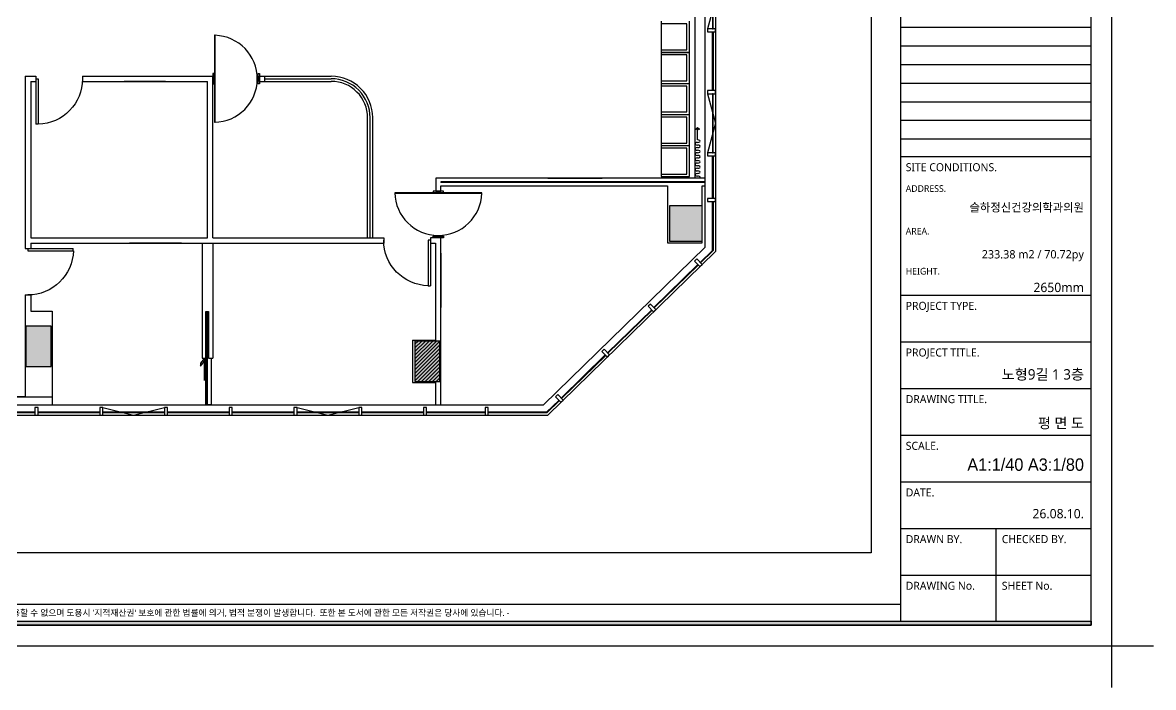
# Model space of a CAD drawing. Extents: x 11551484 to 2613213153046, y -2602833546311 to 14142.
# Drawn here: x 11564852 to 11586684, y -14432069 to -14419231 of the extents above; entities that cross this region are included whole.
import ezdxf
from ezdxf.enums import TextEntityAlignment as Align

# ---------------------------------------------------------------- set-up
doc = ezdxf.new("R2010")
doc.units = 0
doc.header["$LTSCALE"] = 1000
doc.header["$MEASUREMENT"] = 0
doc.layers.get('DEFPOINTS').update_dxf_attribs({"linetype": 'CONTINUOUS'})
for name, color, linetype in [('CO-DOOR', 8, 'CONTINUOUS'), ('F-SYM', 7, 'CONTINUOUS'), ('FORM(YOURNAME)-11', 1, 'CONTINUOUS')]:
    doc.layers.add(name, color=color, linetype=linetype)
doc.styles.add('YOURNAME', font='HY울릉도M.TTF')
doc.styles.add('맑은 고딕', font='malgun.ttf')

# ---------------------------------------------------------------- blocks, each defined once
blk = doc.blocks.new('FORM-PLAN')
at = {"layer": 'FORM(YOURNAME)-11'}
h = blk.add_hatch(color=256, dxfattribs=at)
h.dxf.hatch_style = 1
h.paths.add_polyline_path([(-71444, 55115), (10556, 55115), (10556, 54915), (-71444, 54915)])
h.paths.add_polyline_path([(-71444, -2085), (10556, -2085), (10556, -2285), (-71444, -2285)])
at = {"layer": 'DEFPOINTS', "color": 158}
for p, q in [((1346, 54915), (1346, -2085)), ((1346, -1285), (-71444, -1285))]:
    blk.add_line(p, q, dxfattribs=at)
blk.add_lwpolyline([(-71444, -2285), (10556, -2285), (10556, 55115), (-71444, 55115)], close=True, dxfattribs=at)
at = {"layer": 'DEFPOINTS'}
blk.add_lwpolyline([(-69444, 53115), (-64, 53115), (-64, 1215), (-69444, 1215)], close=True, dxfattribs=at)
at = {"layer": 'DEFPOINTS', "color": 1}
blk.add_lwpolyline([(11556, -5285), (11556, -3285), (13556, -3285)], dxfattribs=at)
at = {"layer": 'FORM(YOURNAME)-11', "color": 14}
for p, q in [((1346, 26593), (10556, 26593)), ((1346, 25693), (10556, 25693)), ((1346, 24793), (10556, 24793)), ((1346, 23893), (10556, 23893)), ((1346, 22993), (10556, 22993)), ((1346, 22093), (10556, 22093)), ((1346, 21193), (10556, 21193)), ((1346, 20344), (10556, 20344)), ((1346, 13651), (10556, 13651)), ((1346, 11398), (10556, 11398)), ((1346, 9146), (10556, 9146)), ((1346, 6893), (10556, 6893)), ((1346, 4641), (10556, 4641)), ((1346, 2388), (10556, 2388)), ((5951, 2388), (5951, -2085)), ((1346, 136), (10556, 136))]:
    blk.add_line(p, q, dxfattribs=at)
at = {"layer": 'FORM(YOURNAME)-11', "color": 250}
blk.add_lwpolyline([(-72444, -3285), (11556, -3285), (11556, 56115), (-72444, 56115)], close=True, dxfattribs=at)
at = {"layer": 'FORM(YOURNAME)-11'}
blk.add_lwpolyline([(-71444, -2085), (10556, -2085), (10556, -2285), (-71444, -2285)], close=True, dxfattribs=at)
at = {"layer": 'FORM(YOURNAME)-11', "color": 14, "style": '맑은 고딕'}
for s, height, p in [('SITE CONDITIONS.', 386.14, (1603, 19829)), ('PROJECT TYPE.', 386.14, (1603, 13136)), ('PROJECT TITLE.', 386.14, (1603, 10883)), ('DRAWING TITLE.', 386.14, (1603, 8631)), ('SCALE.', 386.1, (1603, 6378)), ('DATE.', 386.1, (1603, 4126)), ('DRAWN BY.', 386.1, (1603, 1873)), ('CHECKED BY.', 386.14, (6240, 1873)), ('DRAWING No.', 386.14, (1603, -379)), ('SHEET No.', 386.1, (6240, -379))]:
    blk.add_text(s, height=height, dxfattribs=at).set_placement(p, align=Align.MIDDLE_LEFT)
at = {"layer": 'FORM(YOURNAME)-11', "color": 251, "style": '맑은 고딕'}
for s, p in [('ADDRESS.', (1603, 18799)), ('AREA.', (1603, 16740)), ('HEIGHT.', (1603, 14809))]:
    blk.add_text(s, height=321.8, dxfattribs=at).set_placement(p, align=Align.MIDDLE_LEFT)
at = {"layer": 'FORM(YOURNAME)-11', "color": 1, "style": '맑은 고딕'}
blk.add_text("- 본 도서는 어떠한 경우에도 무단으로 도용할 수 없으며 도용시 '지적재산권' 보호에 관한 법률에 의거, 법적 분쟁이 발생합니다.  또한 본 도서에 관한 모든 저작권은 당사에 있습니다. -", height=300, dxfattribs=at).set_placement((-32990, -1685), align=Align.MIDDLE_CENTER)
at = {"layer": 'FORM(YOURNAME)-11', "color": 3, "style": 'YOURNAME'}
for tag, height, p in [('1', 451, (9905, 18188)), ('2', 451, (9905, 17544)), ('3', 451, (9905, 16257)), ('4', 451, (9905, 14326)), ('5', 515, (9905, 12009)), ('6', 515, (9905, 9757)), ('7', 515, (9905, 7504)), ('8', 515, (9905, 5252)), ('9', 515, (9905, 2999)), ('10', 515, (5655, 811)), ('11', 515, (9905, 747)), ('12', 515, (5655, -1441)), ('13', 515, (9905, -1441))]:
    blk.add_attdef(tag, text='', height=height, dxfattribs=at).set_placement(p, align=Align.MIDDLE_RIGHT)

msp = doc.modelspace()

# ---------------------------------------------------------------- hatches: boundary and pattern name
at = {"layer": 'CO-DOOR'}
h = msp.add_hatch(color=256, dxfattribs=at)
h.dxf.hatch_style = 1
h.paths.add_polyline_path([(11573350, -14411206), (11557550, -14411206), (11557550, -14426811), (11557750, -14426811), (11557750, -14426196), (11557910, -14426196), (11557910, -14425411), (11557750, -14425411), (11557750, -14416056), (11560650, -14416056), (11560650, -14415856), (11557750, -14415856), (11557750, -14411406), (11560450, -14411406), (11560450, -14414856), (11560650, -14414856), (11560650, -14411406), (11565750, -14411406), (11565750, -14414456), (11565950, -14414456), (11565950, -14411406), (11569150, -14411406), (11569150, -14414456), (11569350, -14414456), (11569350, -14413706), (11569950, -14413706), (11569950, -14413616), (11569940, -14413616), (11569940, -14413576), (11569950, -14413506), (11569350, -14413506), (11569350, -14411406), (11571550, -14411406), (11571550, -14413506), (11570950, -14413506), (11570950, -14413576), (11570960, -14413576), (11570960, -14413631), (11570950, -14413631), (11570950, -14413706), (11571750, -14413706), (11571750, -14413211), (11574898, -14413211), (11574898, -14412806), (11571750, -14412806), (11571750, -14411406), (11573350, -14411406)])
h.paths.add_polyline_path([(11565550, -14416056), (11570050, -14416056), (11570050, -14415856), (11564800, -14415856), (11564800, -14415881), (11564800, -14416031), (11564800, -14416056), (11564800, -14416306), (11565550, -14416306)], flags=17)
h.paths.add_polyline_path([(11571830, -14415856), (11571550, -14415856), (11571050, -14415856), (11571050, -14416056), (11571050, -14416366), (11571830, -14416366)], flags=17)
h.paths.add_polyline_path([(11578228, -14411206), (11577350, -14411206), (11577350, -14411406), (11577350, -14412006), (11578028, -14412006), (11578028, -14412806), (11577548, -14412806), (11577548, -14413106), (11578028, -14413106), (11578028, -14413106), (11578228, -14413106)])
h.paths.add_polyline_path([(11578228, -14413956), (11578078, -14413956), (11578028, -14413956), (11578028, -14414706), (11578228, -14414706)])
h.paths.add_polyline_path([(11578228, -14415256), (11578078, -14415256), (11578028, -14415256), (11578028, -14415415), (11577466, -14415415), (11577466, -14416256), (11578028, -14416256), (11578028, -14416356), (11578228, -14416356)])
h.paths.add_polyline_path([(11578228, -14417586), (11578078, -14417586), (11578028, -14417586), (11578028, -14418151), (11578228, -14418151)])
h.paths.add_polyline_path([(11577950, -14422761), (11577350, -14422761), (11577350, -14423461), (11577950, -14423461)])
h.paths.add_polyline_path([(11572907, -14425381), (11572427, -14425381), (11572427, -14426161), (11572907, -14426161)], flags=17)
h.paths.add_polyline_path([(11565400, -14425096), (11564915, -14425096), (11564915, -14425871), (11565400, -14425871)], flags=17)
msp.add_hatch(color=256, dxfattribs=at).paths.add_polyline_path([(11577912, -14421297), (11577919, -14421290), (11577884, -14421254), (11577848, -14421290), (11577855, -14421297), (11577884, -14421268)])

# ---------------------------------------------------------------- linework, layer by layer
for p, q in [((11577828, -14417206), (11577828, -14422235)), ((11578028, -14423569), (11578028, -14418151)), ((11578173, -14418211), (11578173, -14419351)), ((11578183, -14419351), (11578183, -14418211)), ((11578228, -14418151), (11578228, -14423652)), ((11578228, -14418781), (11578078, -14419351)), ((11577178, -14419206), (11577178, -14419806)), ((11577678, -14419256), (11577178, -14419256)), ((11577178, -14419256), (11577178, -14419756)), ((11577678, -14419756), (11577678, -14419256)), ((11577728, -14419806), (11577728, -14419206)), ((11578228, -14419351), (11578078, -14419351)), ((11578078, -14419351), (11578078, -14419411)), ((11578173, -14419351), (11578183, -14419351)), ((11578228, -14419411), (11578228, -14419351)), ((11578078, -14419411), (11578228, -14419411)), ((11578173, -14419411), (11578183, -14419411)), ((11578173, -14420544), (11578173, -14419411)), ((11578183, -14419411), (11578183, -14420544)), ((11577178, -14419756), (11577678, -14419756)), ((11577728, -14419806), (11577178, -14419806)), ((11577178, -14419806), (11577178, -14420406)), ((11577178, -14419806), (11577728, -14419806)), ((11577728, -14420406), (11577728, -14419806)), ((11577678, -14419856), (11577178, -14419856)), ((11577178, -14419856), (11577178, -14420356)), ((11577678, -14420356), (11577678, -14419856)), ((11564904, -14420266), (11564904, -14423591)), ((11564904, -14420266), (11565109, -14420266)), ((11565009, -14420371), (11565009, -14423386)), ((11565009, -14420371), (11565109, -14420371)), ((11565109, -14420266), (11565109, -14420371)), ((11566009, -14420266), (11566009, -14420371)), ((11566009, -14420266), (11568527, -14420266)), ((11566009, -14420371), (11568422, -14420371)), ((11567613, -14420371), (11566813, -14420371)), ((11568422, -14423386), (11568422, -14420371)), ((11568527, -14423386), (11568527, -14420266)), ((11569427, -14420266), (11570812, -14420266)), ((11569427, -14420366), (11569427, -14420266)), ((11569427, -14420316), (11569427, -14420316)), ((11569427, -14420366), (11570812, -14420366)), ((11569527, -14420366), (11569527, -14420266)), ((11569527, -14420316), (11570812, -14420316)), ((11577178, -14420356), (11577678, -14420356)), ((11577178, -14420406), (11577728, -14420406)), ((11577178, -14420406), (11577178, -14421006)), ((11577678, -14420456), (11577178, -14420456)), ((11577178, -14420456), (11577178, -14420956)), ((11577678, -14420956), (11577678, -14420456)), ((11577728, -14421006), (11577728, -14420406)), ((11578228, -14420544), (11578078, -14420544)), ((11578078, -14420544), (11578078, -14420604)), ((11578078, -14420604), (11578228, -14420604)), ((11578078, -14420604), (11578228, -14421174)), ((11578183, -14420544), (11578173, -14420544)), ((11578183, -14420604), (11578173, -14420604)), ((11578173, -14420604), (11578173, -14421744)), ((11578183, -14421744), (11578183, -14420604)), ((11578228, -14420604), (11578228, -14420544)), ((11571512, -14423386), (11571512, -14421066)), ((11571562, -14423386), (11571562, -14421066)), ((11571612, -14423386), (11571612, -14421066)), ((11577178, -14420956), (11577678, -14420956)), ((11577178, -14421006), (11577728, -14421006)), ((11577178, -14421006), (11577178, -14421606)), ((11577678, -14421056), (11577178, -14421056)), ((11577178, -14421056), (11577178, -14421556)), ((11577678, -14421556), (11577678, -14421056)), ((11577728, -14421606), (11577728, -14421006)), ((11577855, -14421297), (11577848, -14421290)), ((11577884, -14421495), (11577884, -14421268)), ((11577912, -14421297), (11577919, -14421290)), ((11578228, -14421174), (11578078, -14421744)), ((11577178, -14421556), (11577678, -14421556)), ((11577178, -14421606), (11577728, -14421606)), ((11577178, -14421606), (11577178, -14422206)), ((11577678, -14421656), (11577178, -14421656)), ((11577178, -14421656), (11577178, -14422156)), ((11577678, -14422156), (11577678, -14421656)), ((11577728, -14422206), (11577728, -14421606)), ((11578228, -14421744), (11578078, -14421744)), ((11578078, -14421744), (11578078, -14421804)), ((11578173, -14421744), (11578183, -14421744)), ((11578228, -14421804), (11578228, -14421744)), ((11578078, -14421804), (11578228, -14421804)), ((11578173, -14422625), (11578173, -14421804)), ((11578173, -14421804), (11578183, -14421804)), ((11578183, -14421804), (11578183, -14422625)), ((11577178, -14422156), (11577678, -14422156)), ((11577178, -14422206), (11577728, -14422206)), ((11578028, -14422235), (11572829, -14422235)), ((11572829, -14422235), (11572829, -14422485)), ((11578028, -14422304), (11572929, -14422304)), ((11572929, -14422304), (11572929, -14422316)), ((11578028, -14422310), (11572929, -14422310)), ((11578028, -14422316), (11572929, -14422316)), ((11572929, -14422485), (11572929, -14422385)), ((11572929, -14422385), (11577300, -14422385)), ((11574993, -14422235), (11573943, -14422235)), ((11574993, -14422235), (11576043, -14422235)), ((11577300, -14422385), (11577300, -14423481)), ((11577970, -14423481), (11577970, -14422385)), ((11577970, -14422385), (11578028, -14422385)), ((11572829, -14422485), (11572929, -14422485)), ((11578228, -14422625), (11578078, -14422625)), ((11578078, -14422625), (11578078, -14422685)), ((11578228, -14422685), (11578228, -14422625)), ((11565009, -14422686), (11565009, -14423386)), ((11577350, -14423461), (11577350, -14422761)), ((11577350, -14422761), (11577950, -14422761)), ((11578078, -14422685), (11578228, -14422685)), ((11578173, -14423629), (11578173, -14422685)), ((11578183, -14422685), (11578183, -14423633)), ((11568422, -14423386), (11568422, -14422986)), ((11565009, -14423386), (11568422, -14423386)), ((11565009, -14423386), (11566309, -14423386)), ((11565009, -14423491), (11565009, -14423591)), ((11565009, -14423491), (11570219, -14423491)), ((11567917, -14423491), (11566917, -14423491)), ((11567242, -14423386), (11568422, -14423386)), ((11567917, -14423491), (11568317, -14423491)), ((11568317, -14423491), (11568317, -14425711)), ((11568317, -14423491), (11568317, -14425080)), ((11568527, -14423386), (11571824, -14423386)), ((11568527, -14423491), (11568527, -14425711)), ((11569414, -14423386), (11570214, -14423386)), ((11570219, -14423491), (11571824, -14423491)), ((11571824, -14423386), (11571824, -14423491)), ((11572929, -14423386), (11572724, -14423386)), ((11572724, -14423386), (11572724, -14423491)), ((11572724, -14423491), (11572824, -14423491)), ((11572824, -14423491), (11572824, -14425361)), ((11572929, -14426611), (11572929, -14423386)), ((11577300, -14423481), (11577970, -14423481)), ((11577950, -14423461), (11577350, -14423461)), ((11564904, -14423591), (11565009, -14423591)), ((11572929, -14423682), (11572929, -14424732)), ((11578028, -14423569), (11574908, -14426611)), ((11578228, -14423652), (11574991, -14426811)), ((11577934, -14423862), (11578173, -14423629)), ((11578183, -14423633), (11577941, -14423869)), ((11577040, -14424735), (11577891, -14423904)), ((11577898, -14423911), (11577047, -14424742)), ((11577868, -14423794), (11577825, -14423836)), ((11577825, -14423836), (11577930, -14423943)), ((11577973, -14423901), (11577868, -14423794)), ((11577930, -14423943), (11577973, -14423901)), ((11564904, -14424491), (11564904, -14426461)), ((11564904, -14424491), (11565009, -14424491)), ((11565009, -14424491), (11565009, -14424801)), ((11565009, -14424801), (11565420, -14424801)), ((11565420, -14424801), (11565420, -14426611)), ((11568392, -14425711), (11568392, -14424811)), ((11568392, -14424811), (11568442, -14424811)), ((11568421, -14424817), (11568411, -14424817)), ((11568411, -14424817), (11568411, -14425711)), ((11568421, -14425711), (11568421, -14424817)), ((11568442, -14424811), (11568442, -14425711)), ((11576145, -14425608), (11576997, -14424777)), ((11577004, -14424784), (11576152, -14425615)), ((11576973, -14424667), (11576930, -14424709)), ((11576930, -14424709), (11577035, -14424816)), ((11577078, -14424774), (11576973, -14424667)), ((11577035, -14424816), (11577078, -14424774)), ((11565400, -14425096), (11564915, -14425096)), ((11564915, -14425096), (11564915, -14425871)), ((11565015, -14425096), (11565015, -14425096)), ((11565400, -14425871), (11565400, -14425096)), ((11572929, -14426333), (11572929, -14425133)), ((11572377, -14425361), (11572377, -14426181)), ((11572377, -14425361), (11572824, -14425361)), ((11572427, -14425441), (11572487, -14425381)), ((11572427, -14425511), (11572557, -14425381)), ((11572427, -14425582), (11572628, -14425381)), ((11572427, -14425653), (11572699, -14425381)), ((11572427, -14425723), (11572769, -14425381)), ((11572427, -14425794), (11572840, -14425381)), ((11572907, -14425381), (11572427, -14425381)), ((11572427, -14425381), (11572427, -14426161)), ((11572427, -14425865), (11572907, -14425385)), ((11572427, -14425935), (11572907, -14425455)), ((11572907, -14426161), (11572907, -14425381)), ((11572427, -14426006), (11572907, -14425526)), ((11572427, -14426077), (11572907, -14425597)), ((11572427, -14426148), (11572907, -14425668)), ((11575250, -14426481), (11576102, -14425650)), ((11576109, -14425657), (11575257, -14426488)), ((11576079, -14425540), (11576036, -14425582)), ((11576036, -14425582), (11576141, -14425689)), ((11576183, -14425647), (11576079, -14425540)), ((11576141, -14425689), (11576183, -14425647)), ((11564915, -14425871), (11565400, -14425871)), ((11568361, -14425711), (11568289, -14425809)), ((11568289, -14425868), (11568361, -14425769)), ((11568289, -14425809), (11568289, -14425868)), ((11568317, -14425711), (11568392, -14425711)), ((11568361, -14426140), (11568361, -14425711)), ((11568361, -14425769), (11568361, -14426140)), ((11568392, -14426611), (11568392, -14425711)), ((11568421, -14425711), (11568411, -14425711)), ((11568411, -14425711), (11568411, -14426611)), ((11568411, -14425711), (11568421, -14425711)), ((11568421, -14426611), (11568421, -14425711)), ((11568442, -14425711), (11568527, -14425711)), ((11568442, -14425711), (11568492, -14425711)), ((11568492, -14425711), (11568492, -14426611)), ((11572484, -14426161), (11572907, -14425738)), ((11572555, -14426161), (11572907, -14425809)), ((11572626, -14426161), (11572907, -14425880)), ((11565420, -14426011), (11565420, -14426611)), ((11568361, -14426140), (11568361, -14426140)), ((11572696, -14426161), (11572907, -14425950)), ((11572767, -14426161), (11572907, -14426021)), ((11572838, -14426161), (11572907, -14426092)), ((11564904, -14426361), (11564904, -14426461)), ((11572377, -14426181), (11572824, -14426181)), ((11572427, -14426161), (11572907, -14426161)), ((11572824, -14426181), (11572824, -14426611)), ((11558130, -14426461), (11565420, -14426461)), ((11564904, -14426461), (11563604, -14426461)), ((11574969, -14426756), (11575208, -14426523)), ((11575215, -14426530), (11574973, -14426766)), ((11575184, -14426413), (11575141, -14426455)), ((11575141, -14426455), (11575246, -14426562)), ((11575289, -14426520), (11575184, -14426413)), ((11575246, -14426562), (11575289, -14426520)), ((11557750, -14426611), (11574908, -14426611)), ((11565090, -14426756), (11563900, -14426756)), ((11565090, -14426766), (11563900, -14426766)), ((11565150, -14426661), (11565090, -14426661)), ((11565090, -14426661), (11565090, -14426811)), ((11565150, -14426811), (11565150, -14426661)), ((11566340, -14426756), (11565150, -14426756)), ((11566340, -14426766), (11565150, -14426766)), ((11565420, -14426611), (11566020, -14426611)), ((11566400, -14426661), (11566340, -14426661)), ((11566340, -14426661), (11566340, -14426811)), ((11566400, -14426811), (11566400, -14426661)), ((11566400, -14426661), (11566995, -14426811)), ((11567590, -14426756), (11566400, -14426756)), ((11567590, -14426766), (11566400, -14426766)), ((11566995, -14426811), (11567590, -14426661)), ((11567650, -14426661), (11567590, -14426661)), ((11567590, -14426661), (11567590, -14426811)), ((11567650, -14426811), (11567650, -14426661)), ((11568840, -14426756), (11567650, -14426756)), ((11568840, -14426766), (11567650, -14426766)), ((11568492, -14426611), (11568392, -14426611)), ((11568411, -14426611), (11568421, -14426611)), ((11568900, -14426661), (11568840, -14426661)), ((11568840, -14426661), (11568840, -14426811)), ((11568900, -14426811), (11568900, -14426661)), ((11570090, -14426756), (11568900, -14426756)), ((11570090, -14426766), (11568900, -14426766)), ((11570150, -14426661), (11570090, -14426661)), ((11570090, -14426661), (11570090, -14426811)), ((11570150, -14426811), (11570150, -14426661)), ((11570150, -14426661), (11570745, -14426811)), ((11571340, -14426756), (11570150, -14426756)), ((11571340, -14426766), (11570150, -14426766)), ((11570745, -14426811), (11571340, -14426661)), ((11571400, -14426661), (11571340, -14426661)), ((11571340, -14426661), (11571340, -14426811)), ((11571400, -14426811), (11571400, -14426661)), ((11572590, -14426756), (11571400, -14426756)), ((11572590, -14426766), (11571400, -14426766)), ((11572650, -14426661), (11572590, -14426661)), ((11572590, -14426661), (11572590, -14426811)), ((11572650, -14426811), (11572650, -14426661)), ((11573780, -14426756), (11572650, -14426756)), ((11573780, -14426766), (11572650, -14426766)), ((11572824, -14426611), (11572929, -14426611)), ((11573840, -14426661), (11573780, -14426661)), ((11573780, -14426661), (11573780, -14426811)), ((11573840, -14426811), (11573840, -14426661)), ((11574969, -14426756), (11573840, -14426756)), ((11574973, -14426766), (11573840, -14426766)), ((11557750, -14426811), (11574991, -14426811)), ((11565090, -14426811), (11565150, -14426811)), ((11566340, -14426811), (11566400, -14426811)), ((11567590, -14426811), (11567650, -14426811)), ((11568840, -14426811), (11568900, -14426811)), ((11570090, -14426811), (11570150, -14426811)), ((11571340, -14426811), (11571400, -14426811)), ((11572590, -14426811), (11572650, -14426811)), ((11573780, -14426811), (11573840, -14426811))]:
    msp.add_line(p, q, dxfattribs=at)
at = {"layer": 'CO-DOOR', "extrusion": (0, 0, -1)}
for p, q in [((11565109, -14420316), (11565154, -14420316)), ((11565109, -14420316), (11565109, -14421193)), ((11565154, -14420316), (11565154, -14421193)), ((11565154, -14421193), (11565109, -14421193)), ((11572724, -14423435), (11572679, -14423435)), ((11572679, -14423435), (11572679, -14424313)), ((11572724, -14423435), (11572724, -14424313)), ((11564954, -14423591), (11564954, -14423636)), ((11564954, -14423591), (11565831, -14423591)), ((11564954, -14423636), (11565831, -14423636)), ((11565831, -14423636), (11565831, -14423591)), ((11572679, -14424313), (11572724, -14424313))]:
    msp.add_line(p, q, dxfattribs=at)
at = {"layer": 'CO-DOOR'}
for points in [[(11568567, -14421156), (11568567, -14419476), (11568557, -14419476), (11568557, -14421156)], [(11568527, -14420416), (11568557, -14420416), (11568557, -14420216), (11568527, -14420216)], [(11569427, -14420416), (11569397, -14420416), (11569397, -14420216), (11569427, -14420216)], [(11572039, -14422526), (11573719, -14422526), (11573719, -14422516), (11572039, -14422516)], [(11572779, -14422486), (11572779, -14422516), (11572979, -14422516), (11572979, -14422486)], [(11572779, -14423386), (11572779, -14423356), (11572979, -14423356), (11572979, -14423386)]]:
    msp.add_lwpolyline(points, close=True, dxfattribs=at)
for points in [[(11577848, -14421290), (11577884, -14421254), (11577919, -14421290)], [(11577855, -14421297), (11577884, -14421268), (11577912, -14421297)]]:
    msp.add_lwpolyline(points, dxfattribs=at)
for centre, radius, start, end in [((11568542, -14420316), 840, 271.0082, 88.3093), ((11570812, -14421066), 800, 359.9999, 90.0005), ((11570812, -14421066), 750, 359.9999, 90.0005), ((11570812, -14421066), 700, 359.9999, 90.0005), ((11572878, -14422501), 840, 181.0082, 358.3093)]:
    msp.add_arc(centre, radius, start, end, dxfattribs=at)
at = {"layer": 'CO-DOOR', "extrusion": (0, 0, -1)}
for centre, start, end in [((-11565131, -14420316), 180, 268.5307), ((-11572701, -14423435), 271.4693, 0), ((-11564954, -14423613), 181.4693, 270)]:
    msp.add_arc(centre, 878, start, end, dxfattribs=at)
at = {"layer": 'CO-DOOR'}
for centre, start_param, end_param in [((11577884, -14421570), 1.570796, 4.712389), ((11577884, -14421520), 4.712389, 7.853982), ((11577884, -14421670), 1.570796, 4.712389), ((11577884, -14421770), 1.570796, 4.712389), ((11577884, -14421620), 4.712389, 7.853982), ((11577884, -14421720), 4.712389, 7.853982), ((11577884, -14421870), 1.570796, 4.712389), ((11577884, -14421970), 1.570796, 4.712389), ((11577884, -14421820), 4.712389, 7.853982), ((11577884, -14421920), 4.712389, 7.853982), ((11577884, -14422020), 4.712389, 7.853982), ((11577884, -14422070), 1.570796, 4.712389), ((11577884, -14422170), 1.570796, 4.712389), ((11577884, -14422120), 4.712389, 7.853982), ((11577884, -14422220), 6.283185, 7.853982)]:
    msp.add_ellipse(centre, major_axis=(50, 0), ratio=0.5, start_param=start_param, end_param=end_param, dxfattribs=at)

# ---------------------------------------------------------------- block references
at = {"layer": 'F-SYM'}
ref = msp.add_blockref('FORM-PLAN', (11581261, -14429955), dxfattribs=dict(at, xscale=0.4, yscale=0.4, zscale=0.4))
ref.add_attrib('4', '2650mm', dxfattribs={"layer": 'FORM(YOURNAME)-11', "color": 3, "height": 180, "style": '맑은 고딕'}).set_placement((11585343, -14424255), align=Align.TOP_RIGHT)
ref.add_attrib('3', '233.38 m2 / 70.72py', dxfattribs={"layer": 'FORM(YOURNAME)-11', "color": 3, "height": 160, "style": '맑은 고딕'}).set_placement((11585343, -14423625), align=Align.TOP_RIGHT)
ref.add_attrib('1', '슬하정신건강의학과의원', dxfattribs={"layer": 'FORM(YOURNAME)-11', "color": 3, "height": 160, "style": '맑은 고딕'}).set_placement((11585343, -14422721), align=Align.TOP_RIGHT)
ref.add_attrib('6', '노형9길 1 3층', dxfattribs={"layer": 'FORM(YOURNAME)-11', "color": 3, "height": 200, "style": '맑은 고딕'}).set_placement((11585343, -14425924), align=Align.TOP_RIGHT)
ref.add_attrib('7', '평 면 도', dxfattribs={"layer": 'FORM(YOURNAME)-11', "color": 3, "height": 200, "style": '맑은 고딕'}).set_placement((11585343, -14426865), align=Align.TOP_RIGHT)
ref.add_attrib('8', 'A1:1/40 A3:1/80', dxfattribs={"layer": 'FORM(YOURNAME)-11', "color": 3, "height": 240, "style": 'YOURNAME'}).set_placement((11585343, -14427767), align=Align.MIDDLE_RIGHT)
ref.add_attrib('9', '26.08.10.', dxfattribs={"layer": 'FORM(YOURNAME)-11', "color": 3, "height": 180, "style": '맑은 고딕'}).set_placement((11585343, -14428624), align=Align.TOP_RIGHT)

doc.saveas('drawing.dxf')
